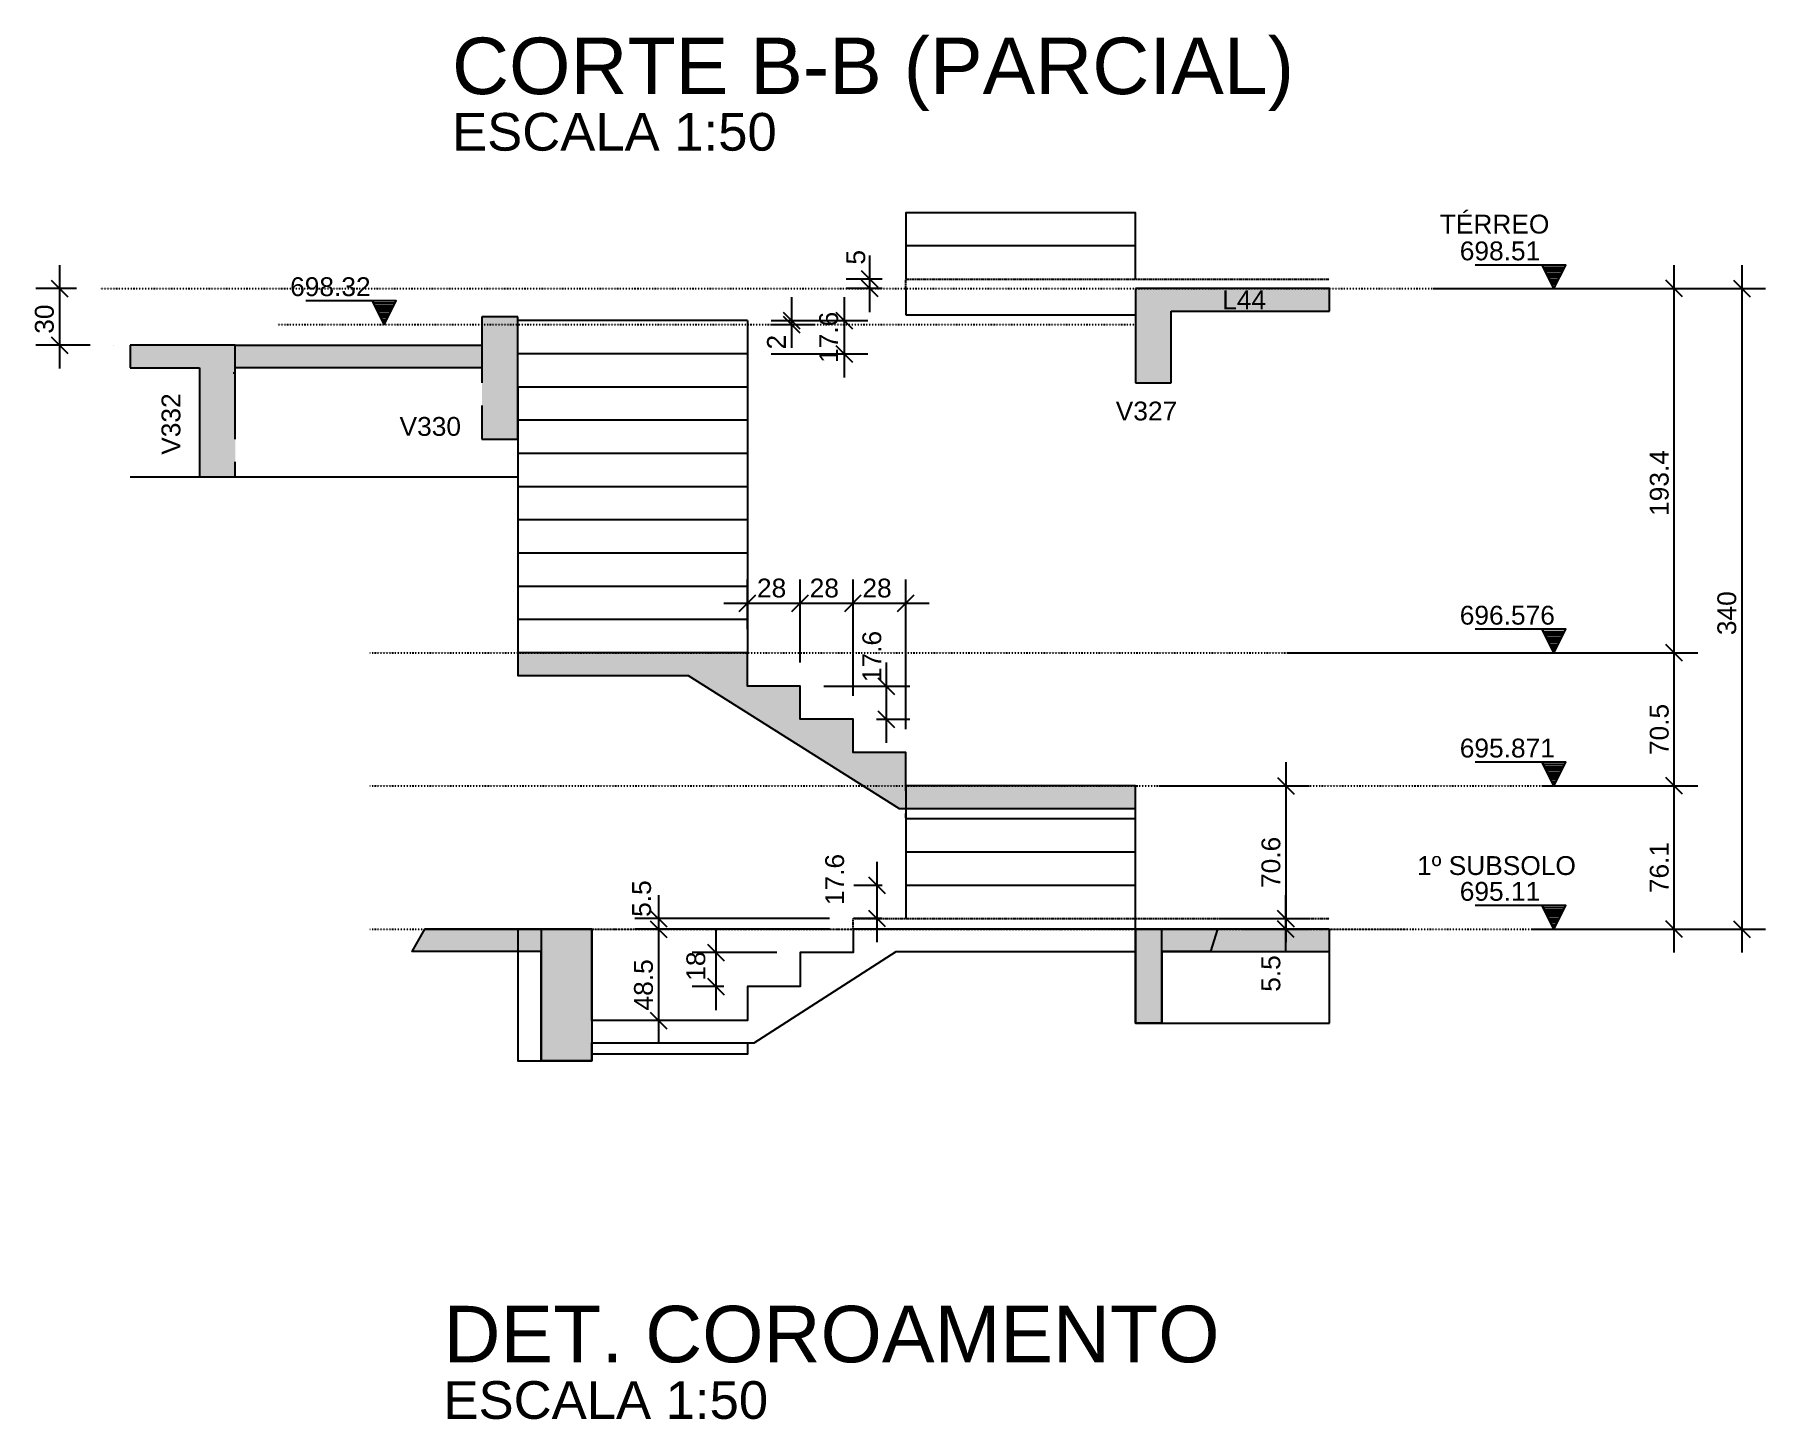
# Model space of a CAD drawing. Extents: x 37185 to 43130, y -8135 to -3930.
# Drawn here: x 40886 to 41805, y -5963 to -5228 of the extents above; entities that cross this region are included whole.
import ezdxf

# ---------------------------------------------------------------- set-up
doc = ezdxf.new("R2010")
doc.units = 0
doc.header["$MEASUREMENT"] = 0
doc.linetypes.add('ESTILO_TQS_0001', pattern=[1, 0.7, -0.3])
doc.linetypes.add('ESTILO_TQS_0002', pattern=[0.4, 0.1, -0.3])
for name, color, linetype in [('27', 252, 'CONTINUOUS'), ('32', 7, 'CONTINUOUS'), ('35', 7, 'CONTINUOUS'), ('36', 113, 'CONTINUOUS'), ('48', 4, 'CONTINUOUS'), ('52', 3, 'CONTINUOUS'), ('67', 7, 'CONTINUOUS'), ('68', 4, 'CONTINUOUS'), ('74', 2, 'CONTINUOUS'), ('75', 9, 'CONTINUOUS'), ('79', 12, 'CONTINUOUS'), ('96', 252, 'CONTINUOUS')]:
    doc.layers.add(name, color=color, linetype=linetype)
doc.styles.add('TQS_ARIAL', font='arial.ttf')

msp = doc.modelspace()

# ---------------------------------------------------------------- linework, layer by layer
at = {"layer": '27', "linetype": 'Continuous'}
msp.add_line((41320.73497, -5702.81868), (41320.73497, -5714.81868), dxfattribs=at)
at = {"layer": '36', "linetype": 'Continuous'}
for p, q in [((41264.73497, -5379.81623), (41142.73497, -5379.81623)), ((41142.73497, -5415.31623), (41142.73497, -5556.21623))]:
    msp.add_line(p, q, dxfattribs=at)
for points in [[(41470.73497, -5340.17623), (41470.73497, -5322.53623), (41348.73497, -5322.53623), (41348.73497, -5340.17623)], [(41470.73497, -5357.81623), (41470.73497, -5340.17623), (41348.73497, -5340.17623), (41348.73497, -5357.81623)], [(41264.73497, -5379.81623), (41264.73497, -5397.45623), (41142.73497, -5397.45623)], [(41264.73497, -5397.45623), (41264.73497, -5415.09623), (41142.73497, -5415.09623)], [(41264.73497, -5415.09623), (41264.73497, -5432.73623), (41142.73497, -5432.73623)], [(41264.73497, -5432.73623), (41264.73497, -5450.37623), (41142.73497, -5450.37623)], [(41264.73497, -5450.37623), (41264.73497, -5468.01623), (41142.73497, -5468.01623)], [(41264.73497, -5468.01623), (41264.73497, -5485.65623), (41142.73497, -5485.65623)], [(41264.73497, -5485.65623), (41264.73497, -5503.29623), (41142.73497, -5503.29623)], [(41264.73497, -5503.29623), (41264.73497, -5520.93623), (41142.73497, -5520.93623)], [(41264.73497, -5520.93623), (41264.73497, -5538.57623), (41142.73497, -5538.57623)], [(41264.73497, -5538.57623), (41264.73497, -5556.21623), (41142.73497, -5556.21623)], [(41470.73497, -5644.39868), (41470.73497, -5626.75868), (41348.73497, -5626.75868), (41348.73497, -5644.39868)], [(41470.73497, -5662.03868), (41470.73497, -5644.39868), (41348.73497, -5644.39868), (41348.73497, -5662.03868)], [(41470.73497, -5679.67868), (41470.73497, -5662.03868), (41348.73497, -5662.03868), (41348.73497, -5679.67868)], [(41470.73497, -5697.31868), (41470.73497, -5679.67868), (41348.73497, -5679.67868), (41348.73497, -5697.31868)], [(41093.34422, -5702.81868), (41182.01162, -5702.81868), (41182.01162, -5772.81868), (41155.22487, -5772.81868), (41155.22487, -5714.81868), (41086.60202, -5714.81868), (41093.34422, -5702.81868)], [(41182.01162, -5702.81868), (41142.73497, -5702.81868), (41142.73497, -5772.81868), (41182.01162, -5772.81868)], [(41484.73497, -5752.81868), (41470.73497, -5752.81868), (41470.73497, -5702.81868), (41514.33927, -5702.81868), (41510.52687, -5714.81868), (41484.73497, -5714.81868), (41484.73497, -5752.81868)], [(41264.73497, -5763.31868), (41264.73497, -5769.31868), (41182.01162, -5769.31868)]]:
    msp.add_lwpolyline(points, dxfattribs=at)
at = {"layer": '36', "color": 2, "linetype": 'Continuous'}
msp.add_lwpolyline([(41470.73497, -5752.81868), (41484.73497, -5752.81868), (41484.73497, -5702.81868), (41320.73497, -5702.81868), (41320.73497, -5715.31868), (41292.73497, -5715.31868), (41292.73497, -5733.31868), (41264.73497, -5733.31868), (41264.73497, -5751.31868), (41182.01162, -5751.31868), (41182.01162, -5702.81868), (41155.22487, -5702.81868), (41155.22487, -5772.81868), (41182.01162, -5772.81868), (41182.01162, -5763.31868), (41268.25847, -5763.31868), (41343.70352, -5714.81868), (41470.73497, -5714.81868), (41470.73497, -5752.81868), (41484.73497, -5752.81868), (41484.73497, -5702.81868)], dxfattribs=at)
at = {"layer": '48', "linetype": 'Continuous'}
for p, q in [((41348.73497, -5362.81623), (41348.73497, -5374.81623)), ((41348.73497, -5374.81623), (41348.73497, -5376.81938)), ((41348.73497, -5376.81938), (41470.73497, -5376.81938)), ((40991.91287, -5407.81623), (40991.71822, -5407.81623)), ((40936.96132, -5462.81623), (40956.73497, -5462.81623)), ((40956.73497, -5462.81623), (41142.73497, -5462.81623)), ((40973.73497, -5462.81383), (40986.73497, -5462.81383)), ((41348.73497, -5643.71268), (41348.73497, -5647.31623)), ((41470.73497, -5702.81868), (41470.73497, -5697.31868)), ((41573.77677, -5732.11383), (41573.77677, -5714.81868)), ((41573.77677, -5752.81868), (41573.77677, -5732.11383)), ((41484.73497, -5752.81868), (41573.77677, -5752.81868))]:
    msp.add_line(p, q, dxfattribs=at)
at = {"layer": '52', "linetype": 'Continuous'}
for points in [[(41470.73497, -5362.81623), (41470.73497, -5374.76728), (41470.73497, -5374.81623), (41470.73497, -5376.81938), (41470.73497, -5412.81623)], [(41573.77677, -5362.81623), (41507.69877, -5362.81623), (41489.73497, -5362.81623), (41471.23497, -5362.81623), (41470.73497, -5362.81623)], [(41573.77677, -5374.81623), (41573.77677, -5371.72903), (41573.77677, -5363.75268), (41573.77677, -5363.66433), (41573.77677, -5363.49543), (41573.77677, -5362.92088), (41573.77677, -5362.81623)], [(41489.73497, -5412.81623), (41489.73497, -5374.81623)], [(41489.73497, -5374.81623), (41497.62122, -5374.81623), (41498.42022, -5374.81623), (41556.73407, -5374.81623), (41573.77677, -5374.81623)], [(41123.73497, -5377.81623), (41123.73497, -5412.81623)], [(41142.73497, -5377.81623), (41123.73497, -5377.81623)], [(41142.73497, -5442.81623), (41142.73497, -5435.30623), (41142.73497, -5383.91568), (41142.73497, -5382.99678), (41142.73497, -5377.81623)], [(40992.73497, -5392.81623), (40991.72317, -5392.81623), (40986.73497, -5392.81623), (40980.15982, -5392.81623), (40973.73497, -5392.81623), (40967.09747, -5392.81623), (40956.73497, -5392.81623), (40936.96132, -5392.81623)], [(40936.96132, -5392.81623), (40936.96132, -5404.14618), (40936.96132, -5404.81623)], [(40992.73497, -5442.81623), (40992.73497, -5407.81623), (40992.73497, -5406.30683), (40992.73497, -5392.81623)], [(40992.73497, -5392.81623), (41123.73497, -5392.81623), (41123.73497, -5404.81623), (40992.73497, -5404.81623), (40992.73497, -5392.81623)], [(40936.96132, -5404.81623), (40938.98457, -5404.81623), (40943.75032, -5404.81623), (40956.73497, -5404.81623), (40973.73497, -5404.81623)], [(40973.73497, -5404.81623), (40973.73497, -5407.81623), (40973.73497, -5442.81623), (40973.73497, -5454.81623), (40973.73497, -5457.81623), (40973.73497, -5458.97373), (40973.73497, -5462.81623)], [(41470.73497, -5412.81623), (41472.24322, -5412.81623), (41489.46032, -5412.81623), (41489.73497, -5412.81623)], [(41123.73497, -5424.81623), (41123.73497, -5442.81623)], [(41123.73497, -5442.81623), (41125.24927, -5442.81623), (41142.46637, -5442.81623), (41142.73497, -5442.81623)], [(40992.73497, -5462.81623), (40992.73497, -5454.81623)], [(40973.73497, -5462.81623), (40986.73497, -5462.81623), (40989.44737, -5462.81623), (40991.69677, -5462.81623), (40991.72317, -5462.81623), (40992.73497, -5462.81623)], [(41345.24142, -5638.75868), (41470.73497, -5638.75868), (41470.73497, -5626.77623), (41348.73497, -5626.77623), (41348.73497, -5609.13623), (41320.73557, -5609.13623), (41320.73497, -5591.49623), (41292.73497, -5591.49623), (41292.73497, -5573.85623), (41264.73497, -5573.85623), (41264.73497, -5556.21623), (41142.73497, -5556.21623), (41142.73497, -5568.21623), (41233.27107, -5568.21623), (41345.24137, -5638.75868)], [(41348.73497, -5629.48623), (41348.73497, -5619.48393), (41348.73497, -5611.63623)], [(41348.73497, -5643.71268), (41348.73497, -5641.48623)], [(41470.73497, -5702.81868), (41470.73497, -5714.81868), (41470.73497, -5715.03903), (41470.73497, -5752.81868)], [(41573.77677, -5702.81868), (41554.79307, -5702.81868), (41540.99122, -5702.81868), (41484.73497, -5702.81868), (41470.73497, -5702.81868)], [(41573.77677, -5714.81868), (41573.77677, -5710.29493), (41573.77677, -5709.84953), (41573.77677, -5707.44738), (41573.77677, -5705.94838), (41573.77677, -5704.88898), (41573.77677, -5704.08923), (41573.77677, -5702.81868)], [(41484.73497, -5752.81868), (41484.73497, -5714.81868)], [(41484.73497, -5714.81868), (41506.10497, -5714.81868), (41521.20867, -5714.81868), (41540.99122, -5714.81868), (41565.30657, -5714.81868), (41573.77677, -5714.81868)], [(41470.73497, -5752.81868), (41473.71977, -5752.81868), (41484.73497, -5752.81868)]]:
    msp.add_lwpolyline(points, dxfattribs=at)
at = {"layer": '67', "linetype": 'ESTILO_TQS_0002'}
for p, q in [((40920.93167, -5362.81623), (41692.88792, -5362.81623)), ((41015.32392, -5381.81623), (41470.73497, -5381.81623)), ((41064.26712, -5556.21623), (41692.88792, -5556.21623)), ((41064.26712, -5626.75868), (41692.88792, -5626.75868)), ((41064.26712, -5702.81868), (41614.48597, -5702.81868)), ((41182.01157, -5702.81868), (41692.88792, -5702.81868))]:
    msp.add_line(p, q, dxfattribs=at)
at = {"layer": '68', "linetype": 'ESTILO_TQS_0001'}
for points in [[(41348.73497, -5362.81623), (41348.73497, -5357.81623), (41573.77677, -5357.81623)], [(41320.73497, -5702.81868), (41320.73497, -5697.31868), (41573.77677, -5697.31868)], [(41320.73497, -5702.81868), (41320.73497, -5697.31868), (41484.73497, -5697.31868)]]:
    msp.add_lwpolyline(points, dxfattribs=at)
at = {"layer": '75', "linetype": 'Continuous'}
for p, q in [((41329.59157, -5375.31623), (41329.59157, -5345.31623)), ((40899.36412, -5350.31623), (40899.36412, -5405.31623)), ((41334.01097, -5362.23568), (41325.17217, -5353.39683)), ((41699.13792, -5350.31623), (41651.13797, -5350.31623)), ((41692.88792, -5362.81623), (41686.63792, -5350.31623)), ((41687.19532, -5351.43103), (41698.58057, -5351.43103)), ((41687.75272, -5352.54583), (41698.02317, -5352.54583)), ((41688.31012, -5353.66063), (41697.46582, -5353.66063)), ((41688.86752, -5354.77538), (41696.90842, -5354.77538)), ((41689.42492, -5355.89018), (41696.35102, -5355.89018)), ((41689.98232, -5357.00498), (41695.79362, -5357.00498)), ((41692.88792, -5362.81623), (41699.13792, -5350.31623)), ((41756.77912, -5568.71623), (41756.77912, -5350.31623)), ((41792.65467, -5350.31623), (41792.65467, -5715.31868)), ((40908.43167, -5362.81623), (40886.86412, -5362.81623)), ((40894.94472, -5358.39683), (40903.78357, -5367.23568)), ((40920.93167, -5362.81623), (40920.93167, -5362.81623)), ((41336.23497, -5357.81623), (41317.09157, -5357.81623)), ((41336.23497, -5362.81623), (41317.09157, -5362.81623)), ((41334.01097, -5367.23568), (41325.17217, -5358.39683)), ((41348.73497, -5357.81623), (41348.73497, -5357.81623)), ((41348.73497, -5362.81623), (41348.73497, -5362.81623)), ((41573.77677, -5362.81623), (41573.77677, -5362.81623)), ((41573.77677, -5362.81623), (41573.77677, -5362.81623)), ((41616.24762, -5362.81623), (41616.24762, -5362.81623)), ((41628.74762, -5362.81623), (41769.27912, -5362.81623)), ((41690.53972, -5358.11978), (41695.23622, -5358.11973)), ((41691.09712, -5359.23458), (41694.67882, -5359.23453)), ((41691.65452, -5360.34933), (41694.12142, -5360.34933)), ((41692.21187, -5361.46413), (41693.56402, -5361.46413)), ((41699.01337, -5362.81623), (41699.01337, -5362.81623)), ((41711.51337, -5362.81623), (41805.15467, -5362.81623)), ((41761.19857, -5367.23568), (41752.35972, -5358.39683)), ((41788.23522, -5358.39683), (41797.07407, -5367.23568)), ((41078.13677, -5369.31623), (41030.13677, -5369.31623)), ((41071.88677, -5381.81623), (41065.63677, -5369.31623)), ((41066.19417, -5370.43103), (41077.57942, -5370.43103)), ((41066.75157, -5371.54583), (41077.02202, -5371.54583)), ((41067.30897, -5372.66063), (41076.46462, -5372.66063)), ((41067.86632, -5373.77538), (41075.90722, -5373.77538)), ((41068.42372, -5374.89018), (41075.34982, -5374.89018)), ((41071.88677, -5381.81623), (41078.13677, -5369.31623)), ((41283.66862, -5375.39683), (41292.50742, -5384.23568)), ((41288.08802, -5367.31623), (41288.08802, -5394.31623)), ((41311.61677, -5375.39683), (41320.45562, -5384.23568)), ((41316.03622, -5367.31623), (41316.03622, -5409.95623)), ((41068.98112, -5376.00498), (41074.79247, -5376.00498)), ((41069.53852, -5377.11978), (41074.23507, -5377.11973)), ((41070.09592, -5378.23458), (41073.67767, -5378.23453)), ((41070.65332, -5379.34933), (41073.12027, -5379.34933)), ((41071.21072, -5380.46413), (41072.56287, -5380.46413)), ((41264.73497, -5379.81623), (41264.73497, -5379.81623)), ((41264.73497, -5379.81623), (41264.73497, -5379.81623)), ((41264.73497, -5381.81623), (41264.73497, -5381.81623)), ((41277.23497, -5379.81623), (41300.58802, -5379.81623)), ((41277.23497, -5379.81623), (41328.53622, -5379.81623)), ((41277.23497, -5381.81623), (41300.58802, -5381.81623)), ((41283.66862, -5377.39683), (41292.50742, -5386.23568)), ((40915.72567, -5392.81623), (40886.86412, -5392.81623)), ((40894.94472, -5388.39683), (40903.78357, -5397.23568)), ((40928.22567, -5392.81623), (40928.22567, -5392.81623)), ((41311.61677, -5393.03683), (41320.45562, -5401.87568)), ((41264.73497, -5397.45623), (41264.73497, -5397.45623)), ((41277.23497, -5397.45623), (41328.53622, -5397.45623)), ((41264.73497, -5543.71623), (41264.73497, -5517.29653)), ((41292.73497, -5561.35623), (41292.73497, -5517.29653)), ((41292.73497, -5561.35623), (41292.73497, -5517.29653)), ((41320.73497, -5578.99623), (41320.73497, -5517.29653)), ((41320.73497, -5578.99623), (41320.73497, -5517.29653)), ((41348.73497, -5596.63623), (41348.73497, -5517.29653)), ((41252.23497, -5529.79653), (41305.23497, -5529.79653)), ((41260.31552, -5534.21593), (41269.15437, -5525.37708)), ((41280.23497, -5529.79653), (41333.23497, -5529.79653)), ((41288.31552, -5534.21593), (41297.15437, -5525.37708)), ((41288.31552, -5534.21593), (41297.15437, -5525.37708)), ((41308.23497, -5529.79653), (41361.23497, -5529.79653)), ((41316.31552, -5534.21593), (41325.15437, -5525.37708)), ((41316.31552, -5534.21593), (41325.15437, -5525.37708)), ((41344.31552, -5534.21593), (41353.15437, -5525.37708)), ((41699.13792, -5543.71623), (41651.13797, -5543.71623)), ((41692.88792, -5556.21623), (41686.63792, -5543.71623)), ((41687.19532, -5544.83103), (41698.58057, -5544.83103)), ((41687.75272, -5545.94583), (41698.02317, -5545.94583)), ((41688.31012, -5547.06063), (41697.46582, -5547.06063)), ((41688.86752, -5548.17538), (41696.90842, -5548.17538)), ((41689.42492, -5549.29018), (41696.35102, -5549.29018)), ((41692.88792, -5556.21623), (41699.13792, -5543.71623)), ((41756.77912, -5639.25868), (41756.77912, -5543.71623)), ((41264.73497, -5556.21623), (41264.73497, -5556.21623)), ((41539.53502, -5556.21623), (41539.53502, -5556.21623)), ((41552.03502, -5556.21623), (41769.27912, -5556.21623)), ((41682.88927, -5556.21623), (41682.88927, -5556.21623)), ((41689.98232, -5550.40498), (41695.79362, -5550.40498)), ((41690.53972, -5551.51978), (41695.23622, -5551.51973)), ((41691.09712, -5552.63458), (41694.67882, -5552.63453)), ((41691.65452, -5553.74933), (41694.12142, -5553.74933)), ((41692.21187, -5554.86413), (41693.56402, -5554.86413)), ((41695.38927, -5556.21623), (41769.27912, -5556.21623)), ((41761.19857, -5560.63568), (41752.35972, -5551.79683)), ((41761.19857, -5560.63568), (41752.35972, -5551.79683)), ((41338.35587, -5561.35623), (41338.35587, -5603.99623)), ((41292.73497, -5573.85623), (41292.73497, -5573.85623)), ((41292.73497, -5573.85623), (41292.73497, -5573.85623)), ((41292.73497, -5573.85623), (41292.73497, -5573.85623)), ((41305.23497, -5573.85623), (41350.85587, -5573.85623)), ((41333.93647, -5569.43683), (41342.77532, -5578.27568)), ((41333.93647, -5587.07683), (41342.77532, -5595.91568)), ((41320.73497, -5591.49623), (41320.73497, -5591.49623)), ((41320.73497, -5591.49623), (41320.73497, -5591.49623)), ((41320.73497, -5591.49623), (41320.73497, -5591.49623)), ((41333.23497, -5591.49623), (41350.85587, -5591.49623)), ((41348.73497, -5609.13623), (41348.73497, -5609.13623)), ((41550.59637, -5614.25868), (41550.59637, -5709.81868)), ((41699.13792, -5614.25868), (41651.13797, -5614.25868)), ((41692.88792, -5626.75868), (41686.63792, -5614.25868)), ((41692.88792, -5626.75868), (41699.13792, -5614.25868)), ((41756.77912, -5715.31868), (41756.77912, -5614.25868)), ((41546.17692, -5622.33928), (41555.01577, -5631.17813)), ((41687.19532, -5615.37348), (41698.58057, -5615.37348)), ((41687.75272, -5616.48828), (41698.02317, -5616.48828)), ((41688.31012, -5617.60308), (41697.46582, -5617.60308)), ((41688.86752, -5618.71783), (41696.90842, -5618.71783)), ((41689.42492, -5619.83263), (41696.35102, -5619.83263)), ((41689.98232, -5620.94743), (41695.79362, -5620.94743)), ((41690.53972, -5622.06223), (41695.23622, -5622.06218)), ((41691.09712, -5623.17703), (41694.67882, -5623.17698)), ((41761.19857, -5631.17813), (41752.35972, -5622.33928)), ((41761.19857, -5631.17813), (41752.35972, -5622.33928)), ((41470.73497, -5626.75868), (41470.73497, -5626.75868)), ((41483.23497, -5626.75868), (41563.09637, -5626.75868)), ((41674.04097, -5626.75868), (41674.04097, -5626.75868)), ((41686.54097, -5626.75868), (41769.27912, -5626.75868)), ((41691.65452, -5624.29178), (41694.12142, -5624.29178)), ((41692.21187, -5625.40658), (41693.56402, -5625.40658)), ((41706.53087, -5626.75868), (41706.53087, -5626.75868)), ((41719.03087, -5626.75868), (41769.27912, -5626.75868)), ((41333.61197, -5709.81868), (41333.61197, -5667.17868)), ((41338.03137, -5684.09813), (41329.19252, -5675.25928)), ((41217.47747, -5684.81868), (41217.47747, -5715.31868)), ((41336.23497, -5679.67868), (41321.11197, -5679.67868)), ((41348.73497, -5679.67868), (41348.73497, -5679.67868)), ((41550.59637, -5715.31868), (41550.59637, -5684.81868)), ((41308.23497, -5697.31868), (41204.97747, -5697.31868)), ((41213.05807, -5692.89928), (41221.89692, -5701.73813)), ((41217.47747, -5690.31868), (41217.47747, -5763.81868)), ((41320.73497, -5697.31868), (41320.73497, -5697.31868)), ((41336.23497, -5697.31868), (41321.11197, -5697.31868)), ((41338.03137, -5701.73813), (41329.19252, -5692.89928)), ((41348.73497, -5697.31868), (41348.73497, -5697.31868)), ((41503.05797, -5697.31868), (41503.05797, -5697.31868)), ((41514.50177, -5697.31868), (41514.50177, -5697.31868)), ((41515.55797, -5697.31868), (41563.09637, -5697.31868)), ((41527.00177, -5697.31868), (41563.09637, -5697.31868)), ((41555.01577, -5701.73813), (41546.17692, -5692.89928)), ((41546.17692, -5692.89928), (41555.01577, -5701.73813)), ((41699.13792, -5690.31868), (41651.13797, -5690.31868)), ((41692.88792, -5702.81868), (41686.63792, -5690.31868)), ((41687.19532, -5691.43348), (41698.58057, -5691.43348)), ((41687.75272, -5692.54828), (41698.02317, -5692.54828)), ((41688.31012, -5693.66308), (41697.46582, -5693.66308)), ((41688.86752, -5694.77783), (41696.90842, -5694.77783)), ((41689.42492, -5695.89263), (41696.35102, -5695.89263)), ((41689.98232, -5697.00743), (41695.79362, -5697.00743)), ((41692.88792, -5702.81868), (41699.13792, -5690.31868)), ((41225.33832, -5702.81868), (41204.97747, -5702.81868)), ((41308.23497, -5702.81868), (41204.97747, -5702.81868)), ((41213.05807, -5698.39928), (41221.89692, -5707.23813)), ((41213.05807, -5698.39928), (41221.89692, -5707.23813)), ((41237.83832, -5702.81868), (41237.83832, -5702.81868)), ((41247.89442, -5702.81868), (41247.89442, -5745.81868)), ((41320.73497, -5702.81868), (41320.73497, -5702.81868)), ((41514.33927, -5702.81868), (41514.33927, -5702.81868)), ((41526.83927, -5702.81868), (41563.09637, -5702.81868)), ((41555.01577, -5707.23813), (41546.17692, -5698.39928)), ((41573.77677, -5702.81868), (41573.77677, -5702.81868)), ((41573.77677, -5702.81868), (41573.77677, -5702.81868)), ((41668.45657, -5702.81868), (41668.45657, -5702.81868)), ((41680.95657, -5702.81868), (41769.27912, -5702.81868)), ((41690.53972, -5698.12223), (41695.23622, -5698.12218)), ((41691.09712, -5699.23703), (41694.67882, -5699.23698)), ((41691.65452, -5700.35178), (41694.12142, -5700.35178)), ((41692.21187, -5701.46658), (41693.56402, -5701.46658)), ((41708.93532, -5702.81868), (41708.93532, -5702.81868)), ((41721.43532, -5702.81868), (41805.15467, -5702.81868)), ((41761.19857, -5707.23813), (41752.35972, -5698.39928)), ((41788.23522, -5698.39928), (41797.07407, -5707.23813)), ((41280.23497, -5715.31868), (41235.39442, -5715.31868)), ((41243.47502, -5710.89928), (41252.31387, -5719.73813)), ((41292.73497, -5715.31868), (41292.73497, -5715.31868)), ((41252.23497, -5733.31868), (41235.39442, -5733.31868)), ((41243.47502, -5728.89928), (41252.31387, -5737.73813)), ((41264.73497, -5733.31868), (41264.73497, -5733.31868)), ((41210.87327, -5751.31868), (41204.97747, -5751.31868)), ((41213.05807, -5746.89928), (41221.89692, -5755.73813)), ((41223.37327, -5751.31868), (41223.37327, -5751.31868))]:
    msp.add_line(p, q, dxfattribs=at)
at = {"layer": '79', "linetype": 'Continuous'}
for points in [[(41686.63792, -5350.31623), (41692.88792, -5362.81623), (41699.13792, -5350.31623), (41686.63792, -5350.31623)], [(41065.63677, -5369.31623), (41071.88677, -5381.81623), (41078.13677, -5369.31623), (41065.63677, -5369.31623)], [(41686.63792, -5543.71623), (41692.88792, -5556.21623), (41699.13792, -5543.71623), (41686.63792, -5543.71623)], [(41686.63792, -5614.25868), (41692.88792, -5626.75868), (41699.13792, -5614.25868), (41686.63792, -5614.25868)], [(41686.63792, -5690.31868), (41692.88792, -5702.81868), (41699.13792, -5690.31868), (41686.63792, -5690.31868)]]:
    msp.add_lwpolyline(points, dxfattribs=at)
at = {"layer": '96', "linetype": 'Continuous'}
msp.add_line((41155.22487, -5702.81868), (41093.34422, -5702.81868), dxfattribs=at)
for points in [[(41470.73497, -5362.81623), (41470.73497, -5412.81623), (41472.24322, -5412.81623)], [(41470.73497, -5362.81623), (41472.24322, -5412.81623), (41470.73497, -5362.81623)], [(41470.73497, -5362.81623), (41472.24322, -5412.81623), (41489.46032, -5412.81623)], [(41470.73497, -5362.81623), (41489.46032, -5412.81623), (41470.73497, -5362.81623)], [(41470.73497, -5362.81623), (41489.46032, -5412.81623), (41489.73497, -5412.81623)], [(41470.73497, -5362.81623), (41489.73497, -5412.81623), (41470.73497, -5362.81623)], [(41470.73497, -5362.81623), (41489.73497, -5412.81623), (41489.73497, -5367.50813)], [(41470.73497, -5362.81623), (41489.73497, -5367.50813), (41470.73497, -5362.81623)], [(41470.73497, -5362.81623), (41489.73497, -5367.50813), (41489.73497, -5366.78538)], [(41470.73497, -5362.81623), (41489.73497, -5366.78538), (41470.73497, -5362.81623)], [(41470.73497, -5362.81623), (41489.73497, -5366.78538), (41489.73497, -5362.81623)], [(41470.73497, -5362.81623), (41489.73497, -5362.81623), (41470.73497, -5362.81623)], [(41507.69877, -5362.81623), (41489.73497, -5362.81623), (41489.73497, -5373.69018)], [(41507.69877, -5362.81623), (41489.73497, -5373.69018), (41507.69877, -5362.81623)], [(41507.69877, -5362.81623), (41489.73497, -5373.69018), (41489.73497, -5373.86363)], [(41507.69877, -5362.81623), (41489.73497, -5373.86363), (41507.69877, -5362.81623)], [(41507.69877, -5362.81623), (41489.73497, -5373.86363), (41489.73497, -5374.81623)], [(41507.69877, -5362.81623), (41489.73497, -5374.81623), (41507.69877, -5362.81623)], [(41507.69877, -5362.81623), (41489.73497, -5374.81623), (41497.62122, -5374.81623)], [(41507.69877, -5362.81623), (41497.62122, -5374.81623), (41507.69877, -5362.81623)], [(41507.69877, -5362.81623), (41497.62122, -5374.81623), (41498.42022, -5374.81623)], [(41507.69877, -5362.81623), (41498.42022, -5374.81623), (41507.69877, -5362.81623)], [(41507.69877, -5362.81623), (41498.42022, -5374.81623), (41556.73407, -5374.81623)], [(41507.69877, -5362.81623), (41556.73407, -5374.81623), (41507.69877, -5362.81623)], [(41507.69877, -5362.81623), (41556.73407, -5374.81623), (41573.77677, -5374.81623)], [(41507.69877, -5362.81623), (41573.77677, -5374.81623), (41507.69877, -5362.81623)], [(41507.69877, -5362.81623), (41573.77677, -5374.81623), (41573.77677, -5371.72903)], [(41507.69877, -5362.81623), (41573.77677, -5371.72903), (41507.69877, -5362.81623)], [(41507.69877, -5362.81623), (41573.77677, -5371.72903), (41573.77677, -5363.75268)], [(41507.69877, -5362.81623), (41573.77677, -5363.75268), (41507.69877, -5362.81623)], [(41507.69877, -5362.81623), (41573.77677, -5363.75268), (41573.77677, -5363.66433)], [(41507.69877, -5362.81623), (41573.77677, -5363.66433), (41507.69877, -5362.81623)], [(41507.69877, -5362.81623), (41573.77677, -5363.66433), (41573.77677, -5363.49543)], [(41507.69877, -5362.81623), (41573.77677, -5363.49543), (41507.69877, -5362.81623)], [(41507.69877, -5362.81623), (41573.77677, -5363.49543), (41573.77677, -5362.92088)], [(41507.69877, -5362.81623), (41573.77677, -5362.92088), (41507.69877, -5362.81623)], [(41507.69877, -5362.81623), (41573.77677, -5362.92088), (41573.77677, -5362.81623)], [(41507.69877, -5362.81623), (41573.77677, -5362.81623), (41507.69877, -5362.81623)], [(41123.73497, -5377.81623), (41123.73497, -5442.81623), (41125.24927, -5442.81623)], [(41123.73497, -5377.81623), (41125.24927, -5442.81623), (41123.73497, -5377.81623)], [(41123.73497, -5377.81623), (41125.24927, -5442.81623), (41142.46637, -5442.81623)], [(41123.73497, -5377.81623), (41142.46637, -5442.81623), (41123.73497, -5377.81623)], [(41123.73497, -5377.81623), (41142.46637, -5442.81623), (41142.73497, -5442.81623)], [(41123.73497, -5377.81623), (41142.73497, -5442.81623), (41123.73497, -5377.81623)], [(41123.73497, -5377.81623), (41142.73497, -5442.81623), (41142.73497, -5383.91568)], [(41123.73497, -5377.81623), (41142.73497, -5383.91568), (41123.73497, -5377.81623)], [(41123.73497, -5377.81623), (41142.73497, -5383.91568), (41142.73497, -5382.99678)], [(41123.73497, -5377.81623), (41142.73497, -5382.99678), (41123.73497, -5377.81623)], [(41123.73497, -5377.81623), (41142.73497, -5382.99678), (41142.73497, -5377.81623)], [(41123.73497, -5377.81623), (41142.73497, -5377.81623), (41123.73497, -5377.81623)], [(40967.09747, -5392.81623), (40936.96132, -5404.14618), (40938.98457, -5404.81623)], [(40936.96132, -5392.81623), (40936.96132, -5404.14618), (40967.09747, -5392.81623)], [(40936.96132, -5392.81623), (40967.09747, -5392.81623), (40936.96132, -5392.81623)], [(40973.73497, -5404.81623), (40967.09747, -5392.81623), (40938.98457, -5404.81623)], [(40967.09747, -5392.81623), (40938.98457, -5404.81623), (40967.09747, -5392.81623)], [(40973.73497, -5392.81623), (40967.09747, -5392.81623), (40973.73497, -5404.81623)], [(40991.72317, -5392.81623), (40973.73497, -5392.81623), (40973.73497, -5458.97373)], [(40991.72317, -5392.81623), (40973.73497, -5458.97373), (40991.72317, -5392.81623)], [(40991.72317, -5392.81623), (40973.73497, -5458.97373), (40973.73497, -5462.81623)], [(40991.72317, -5392.81623), (40973.73497, -5462.81623), (40991.72317, -5392.81623)], [(40991.72317, -5392.81623), (40973.73497, -5462.81623), (40989.44737, -5462.81623)], [(40973.73497, -5392.81623), (40973.73497, -5404.81623), (40973.73497, -5392.81623)], [(40991.72317, -5392.81623), (40989.44737, -5462.81623), (40991.72317, -5392.81623)], [(40991.72317, -5392.81623), (40989.44737, -5462.81623), (40991.69677, -5462.81623)], [(40991.72317, -5392.81623), (40991.69677, -5462.81623), (40991.72317, -5392.81623)], [(40991.72317, -5392.81623), (40991.69677, -5462.81623), (40991.69677, -5462.81623)], [(40991.72317, -5392.81623), (40991.69677, -5462.81623), (40991.72317, -5392.81623)], [(40991.72317, -5392.81623), (40991.72317, -5462.81623), (40992.73497, -5462.81623)], [(40991.72317, -5392.81623), (40992.73497, -5462.81623), (40991.72317, -5392.81623)], [(40991.72317, -5392.81623), (40992.73497, -5462.81623), (40992.73497, -5406.30683)], [(40991.72317, -5392.81623), (40992.73497, -5406.30683), (40991.72317, -5392.81623)], [(40991.72317, -5392.81623), (40992.73497, -5406.30683), (40992.73497, -5392.81623)], [(40991.72317, -5392.81623), (40992.73497, -5392.81623), (40991.72317, -5392.81623)], [(40992.73497, -5392.81623), (40992.73497, -5404.81623), (41123.73497, -5404.81623)], [(40992.73497, -5392.81623), (41123.73497, -5404.81623), (41123.73497, -5392.81623)], [(40992.73497, -5392.81623), (41123.73497, -5392.81623), (40992.73497, -5392.81623)], [(40938.98457, -5404.81623), (40936.96132, -5404.14618), (40936.96132, -5404.81623)], [(40938.98457, -5404.81623), (40936.96132, -5404.81623), (40938.98457, -5404.81623)], [(40973.73497, -5404.81623), (40938.98457, -5404.81623), (40973.73497, -5404.81623)], [(41264.73497, -5556.21623), (41142.73497, -5556.21623), (41142.73497, -5568.21623)], [(41264.73497, -5556.21623), (41142.73497, -5568.21623), (41233.27107, -5568.21623)], [(41264.73497, -5573.85623), (41264.73497, -5556.21623), (41233.27107, -5568.21623)], [(41264.73497, -5573.85623), (41233.27107, -5568.21623), (41345.24137, -5638.75868)], [(41264.73497, -5573.85623), (41345.24137, -5638.75868), (41292.73497, -5591.49623)], [(41264.73497, -5573.85623), (41292.73497, -5591.49623), (41292.73497, -5573.85623)], [(41320.73557, -5609.13623), (41320.73497, -5591.49623), (41292.73497, -5591.49623)], [(41320.73557, -5609.13623), (41292.73497, -5591.49623), (41345.24137, -5638.75868)], [(41320.73557, -5609.13623), (41345.24137, -5638.75868), (41348.73497, -5609.13623)], [(41348.73497, -5626.77623), (41348.73497, -5609.13623), (41345.24137, -5638.75868)], [(41348.73497, -5626.77623), (41345.24137, -5638.75868), (41470.73497, -5638.75868)], [(41348.73497, -5626.77623), (41470.73497, -5638.75868), (41470.73497, -5626.77623)], [(41086.60202, -5714.81868), (41093.34422, -5702.81868), (41155.22487, -5714.81868)], [(41093.34422, -5702.81868), (41182.01162, -5702.81868), (41155.22487, -5714.81868)], [(41155.22487, -5714.81868), (41182.01162, -5702.81868), (41155.22487, -5772.81868)], [(41182.01162, -5702.81868), (41182.01162, -5772.81868), (41155.22487, -5772.81868)], [(41470.73497, -5702.81868), (41470.73497, -5752.81868), (41473.71977, -5752.81868)], [(41470.73497, -5702.81868), (41473.71977, -5752.81868), (41470.73497, -5702.81868)], [(41470.73497, -5702.81868), (41473.71977, -5752.81868), (41484.73497, -5752.81868)], [(41470.73497, -5702.81868), (41484.73497, -5752.81868), (41470.73497, -5702.81868)], [(41470.73497, -5702.81868), (41484.73497, -5752.81868), (41484.73497, -5713.47868)], [(41470.73497, -5702.81868), (41484.73497, -5713.47868), (41470.73497, -5702.81868)], [(41470.73497, -5702.81868), (41484.73497, -5713.47868), (41484.73497, -5702.81868)], [(41470.73497, -5702.81868), (41484.73497, -5702.81868), (41470.73497, -5702.81868)], [(41484.73497, -5714.81868), (41470.73497, -5752.81868), (41470.73497, -5702.81868)], [(41484.73497, -5714.81868), (41470.73497, -5702.81868), (41514.33927, -5702.81868)], [(41484.73497, -5712.26028), (41573.77677, -5704.08923), (41573.77677, -5702.81868)], [(41484.73497, -5712.26028), (41573.77677, -5702.81868), (41484.73497, -5712.26028)], [(41484.73497, -5712.26028), (41573.77677, -5702.81868), (41554.79307, -5702.81868)], [(41484.73497, -5712.26028), (41554.79307, -5702.81868), (41484.73497, -5712.26028)], [(41484.73497, -5712.26028), (41554.79307, -5702.81868), (41540.99122, -5702.81868)], [(41484.73497, -5712.26028), (41540.99122, -5702.81868), (41484.73497, -5712.26028)], [(41484.73497, -5712.26028), (41540.99122, -5702.81868), (41484.73497, -5702.81868)], [(41484.73497, -5712.26028), (41484.73497, -5702.81868), (41484.73497, -5712.26028)], [(41484.73497, -5714.81868), (41514.33927, -5702.81868), (41510.52687, -5714.81868)], [(41484.73497, -5712.26028), (41573.77677, -5704.88898), (41573.77677, -5704.08923)], [(41484.73497, -5712.26028), (41573.77677, -5704.08923), (41484.73497, -5712.26028)], [(41484.73497, -5712.26028), (41573.77677, -5705.94838), (41573.77677, -5704.88898)], [(41484.73497, -5712.26028), (41573.77677, -5704.88898), (41484.73497, -5712.26028)], [(41484.73497, -5712.26028), (41573.77677, -5707.44738), (41573.77677, -5705.94838)], [(41484.73497, -5712.26028), (41573.77677, -5705.94838), (41484.73497, -5712.26028)], [(41484.73497, -5714.81868), (41484.73497, -5752.81868), (41470.73497, -5752.81868)], [(41484.73497, -5712.26028), (41573.77677, -5710.29493), (41573.77677, -5707.44738)], [(41484.73497, -5712.26028), (41573.77677, -5707.44738), (41484.73497, -5712.26028)], [(41484.73497, -5712.26028), (41573.77677, -5714.81868), (41573.77677, -5710.29493)], [(41484.73497, -5712.26028), (41573.77677, -5710.29493), (41484.73497, -5712.26028)], [(41484.73497, -5712.26028), (41484.73497, -5714.81868), (41540.99122, -5714.81868)], [(41484.73497, -5712.26028), (41540.99122, -5714.81868), (41484.73497, -5712.26028)], [(41484.73497, -5712.26028), (41540.99122, -5714.81868), (41565.30657, -5714.81868)], [(41484.73497, -5712.26028), (41565.30657, -5714.81868), (41484.73497, -5712.26028)], [(41484.73497, -5712.26028), (41565.30657, -5714.81868), (41573.77677, -5714.81868)], [(41484.73497, -5712.26028), (41573.77677, -5714.81868), (41484.73497, -5712.26028)]]:
    msp.add_solid(points, dxfattribs=at)

# ---------------------------------------------------------------- texts
at = {"layer": '32', "linetype": 'Continuous', "style": 'TQS_ARIAL'}
for s, p in [('CORTE B-B (PARCIAL)', (41107.85117, -5259.60394)), ('DET. COROAMENTO', (41103.28605, -5932.85259))]:
    msp.add_text(s, height=30, dxfattribs=at).set_placement(p)
at = {"layer": '35', "linetype": 'Continuous', "style": 'TQS_ARIAL'}
for p in [(41107.85117, -5289.60394), (41103.28605, -5962.85259)]:
    msp.add_text('ESCALA 1:50', height=20, dxfattribs=at).set_placement(p)
at = {"layer": '74', "linetype": 'Continuous', "style": 'TQS_ARIAL'}
for s, p in [('L44', (41516.75587, -5373.81623)), ('V330', (41079.97837, -5440.99393)), ('V327', (41460.23497, -5432.81623))]:
    msp.add_text(s, height=10, dxfattribs=at).set_placement(p)
msp.add_text('V332', height=10, rotation=90, dxfattribs=at).set_placement((40963.60587, -5451.05523))
at = {"layer": '75', "linetype": 'Continuous', "style": 'TQS_ARIAL'}
for s, p in [('TÉRREO', (41632.25002, -5333.59658)), ('698.51', (41642.88792, -5347.81623)), ('698.32', (41021.88677, -5366.81623)), ('28', (41269.73497, -5526.79653)), ('28', (41297.73497, -5526.79653)), ('28', (41325.73497, -5526.79653)), ('696.576', (41642.88792, -5541.21623)), ('695.871', (41642.88792, -5611.75868)), ('1º SUBSOLO', (41620.25227, -5674.12588)), ('695.11', (41642.88792, -5687.81868))]:
    msp.add_text(s, height=10, dxfattribs=at).set_placement(p)
for s, p in [('5', (41327.20402, -5350.10633)), ('30', (40896.36412, -5386.81623)), ('17.6', (41312.78547, -5402.33858)), ('2', (41285.08802, -5395.14958)), ('193.4', (41753.77912, -5483.51623)), ('340', (41789.65467, -5546.81748)), ('17.6', (41335.71122, -5571.75423)), ('70.5', (41753.77912, -5610.48748)), ('70.6', (41547.59637, -5681.03868)), ('76.1', (41753.77912, -5683.78868)), ('17.6', (41315.96967, -5690.14293)), ('5.5', (41213.46457, -5696.37763)), ('18', (41242.27432, -5730.28448)), ('48.5', (41214.47747, -5746.06868)), ('5.5', (41547.59637, -5736.15203))]:
    msp.add_text(s, height=10, rotation=90, dxfattribs=at).set_placement(p)

doc.saveas('drawing.dxf')
